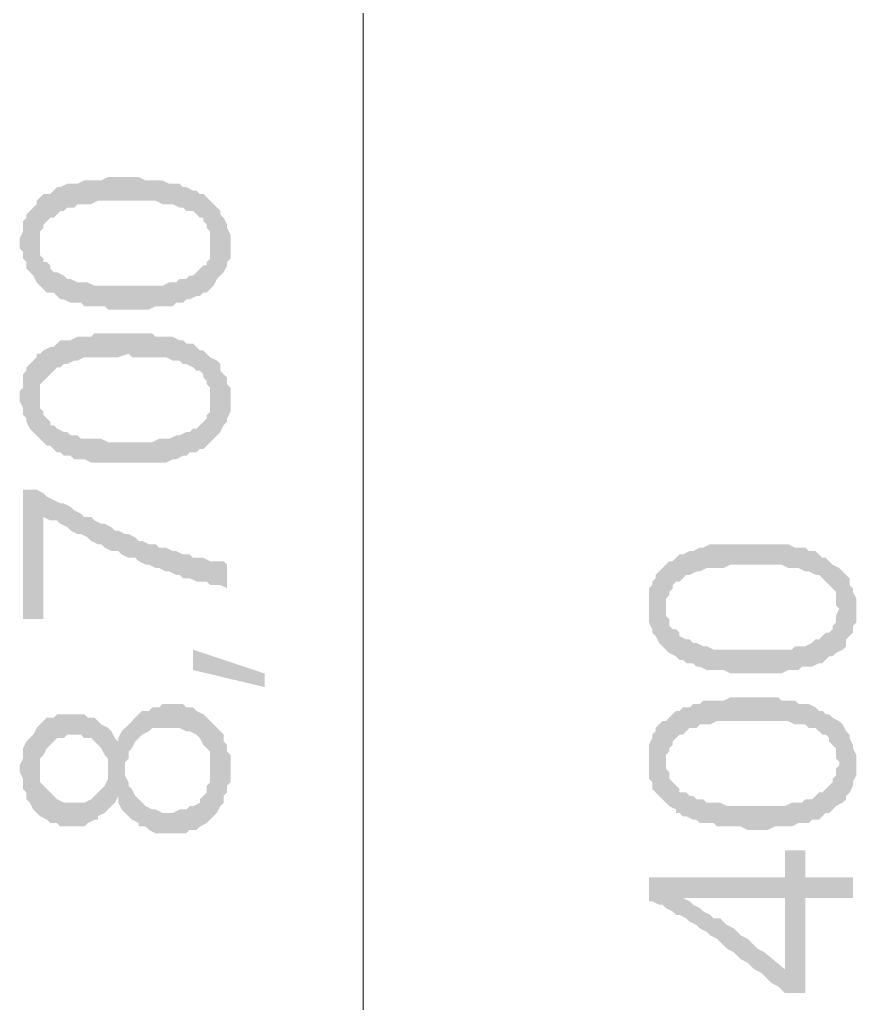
# Model space of a CAD drawing. Header units: millimetres. Extents: x -2246 to 101218, y 0 to 66109.
# Drawn here: x 95806 to 98411, y 31202 to 34265 of the extents above; entities that cross this region are included whole.
import ezdxf

# ---------------------------------------------------------------- set-up
doc = ezdxf.new("R2010")
doc.units = ezdxf.units.MM
doc.layers.add('PDF_솔리드 채우기', color=7, linetype='Continuous')
doc.layers.add('PDF_형상', color=7, linetype='Continuous')

msp = doc.modelspace()

# ---------------------------------------------------------------- hatches: boundary and pattern name
at = {"layer": 'PDF_솔리드 채우기', "transparency": 33554559}
for points in [[(95805.8, 33574.2), (95805.8, 33574.2), (95805.8, 33553), (95816.4, 33542.4), (95816.4, 33521.3), (95827, 33510.7), (95827, 33489.5), (95837.6, 33478.9), (95848.2, 33468.3), (95858.8, 33447.1), (95869.4, 33436.5), (95869.4, 33574.2), (95869.4, 33574.2), (95869.4, 33584.8), (95869.4, 33595.4), (95869.4, 33606), (95880, 33616.6), (95880, 33627.2), (95890.6, 33637.8), (95901.1, 33648.4), (95911.7, 33648.4), (95922.3, 33659), (95932.9, 33669.5), (95943.5, 33669.5), (95954.1, 33680.1), (95975.3, 33680.1), (95985.9, 33690.7), (96007.1, 33690.7), (96028.2, 33690.7), (96049.4, 33701.3), (96070.6, 33701.3), (96091.8, 33701.3), (96113, 33701.3), (96144.8, 33701.3), (96155.4, 33701.3), (96187.1, 33701.3), (96208.3, 33701.3), (96229.5, 33701.3), (96250.7, 33690.7), (96261.3, 33690.7), (96282.5, 33690.7), (96303.6, 33680.1), (96314.2, 33680.1), (96324.8, 33669.5), (96346, 33669.5), (96356.6, 33659), (96367.2, 33648.4), (96377.8, 33648.4), (96377.8, 33637.8), (96388.4, 33627.2), (96388.4, 33616.6), (96399, 33606), (96399, 33595.4), (96399, 33584.8), (96399, 33563.6), (96399, 33701.3), (96388.4, 33711.9), (96377.8, 33722.5), (96367.2, 33722.5), (96356.6, 33733.1), (96346, 33733.1), (96324.8, 33743.7), (96314.2, 33743.7), (96303.6, 33754.3), (96282.5, 33754.3), (96271.9, 33754.3), (96250.7, 33764.9), (96229.5, 33764.9), (96218.9, 33764.9), (96197.7, 33764.9), (96176.5, 33775.5), (96155.4, 33775.5), (96134.2, 33775.5), (96134.2, 33775.5), (96113, 33775.5), (96081.2, 33775.5), (96060, 33764.9), (96038.8, 33764.9), (96028.2, 33764.9), (96007.1, 33764.9), (95985.9, 33754.3), (95964.7, 33754.3), (95954.1, 33754.3), (95932.9, 33743.7), (95922.3, 33743.7), (95911.7, 33733.1), (95901.1, 33722.5), (95880, 33722.5), (95869.4, 33711.9), (95858.8, 33701.3), (95858.8, 33690.7), (95848.2, 33680.1), (95837.6, 33669.5), (95827, 33659), (95827, 33648.4), (95816.4, 33637.8), (95816.4, 33627.2), (95816.4, 33616.6), (95816.4, 33606), (95805.8, 33584.8)], [(95805.8, 33574.2), (95805.8, 33574.2), (95805.8, 33553), (95816.4, 33542.4), (95816.4, 33521.3), (95827, 33510.7), (95827, 33489.5), (95837.6, 33478.9), (95848.2, 33468.3), (95858.8, 33447.1), (95869.4, 33436.5), (95869.4, 33574.2), (95869.4, 33574.2), (95869.4, 33584.8), (95869.4, 33595.4), (95869.4, 33606), (95880, 33616.6), (95880, 33627.2), (95890.6, 33637.8), (95901.1, 33648.4), (95911.7, 33648.4), (95922.3, 33659), (95932.9, 33669.5), (95943.5, 33669.5), (95954.1, 33680.1), (95975.3, 33680.1), (95985.9, 33690.7), (96007.1, 33690.7), (96028.2, 33690.7), (96049.4, 33701.3), (96070.6, 33701.3), (96091.8, 33701.3), (96113, 33701.3), (96144.8, 33701.3), (96155.4, 33701.3), (96187.1, 33701.3), (96208.3, 33701.3), (96229.5, 33701.3), (96250.7, 33690.7), (96261.3, 33690.7), (96282.5, 33690.7), (96303.6, 33680.1), (96314.2, 33680.1), (96324.8, 33669.5), (96346, 33669.5), (96356.6, 33659), (96367.2, 33648.4), (96377.8, 33648.4), (96377.8, 33637.8), (96388.4, 33627.2), (96388.4, 33616.6), (96399, 33606), (96399, 33595.4), (96399, 33584.8), (96399, 33563.6), (96399, 33701.3), (96388.4, 33711.9), (96377.8, 33722.5), (96367.2, 33722.5), (96356.6, 33733.1), (96346, 33733.1), (96324.8, 33743.7), (96314.2, 33743.7), (96303.6, 33754.3), (96282.5, 33754.3), (96271.9, 33754.3), (96250.7, 33764.9), (96229.5, 33764.9), (96218.9, 33764.9), (96197.7, 33764.9), (96176.5, 33775.5), (96155.4, 33775.5), (96134.2, 33775.5), (96134.2, 33775.5), (96113, 33775.5), (96081.2, 33775.5), (96060, 33764.9), (96038.8, 33764.9), (96028.2, 33764.9), (96007.1, 33764.9), (95985.9, 33754.3), (95964.7, 33754.3), (95954.1, 33754.3), (95932.9, 33743.7), (95922.3, 33743.7), (95911.7, 33733.1), (95901.1, 33722.5), (95880, 33722.5), (95869.4, 33711.9), (95858.8, 33701.3), (95858.8, 33690.7), (95848.2, 33680.1), (95837.6, 33669.5), (95827, 33659), (95827, 33648.4), (95816.4, 33637.8), (95816.4, 33627.2), (95816.4, 33616.6), (95816.4, 33606), (95805.8, 33584.8)], [(95869.4, 33436.5), (95880, 33425.9), (95890.6, 33415.3), (95901.1, 33415.3), (95911.7, 33415.3), (95922.3, 33404.7), (95932.9, 33394.2), (95943.5, 33394.2), (95964.7, 33383.6), (95975.3, 33383.6), (95996.5, 33383.6), (96007.1, 33373), (96028.2, 33373), (96049.4, 33373), (96070.6, 33373), (96081.2, 33362.4), (96102.4, 33362.4), (96123.6, 33362.4), (96144.8, 33362.4), (96165.9, 33362.4), (96187.1, 33362.4), (96208.3, 33362.4), (96229.5, 33373), (96240.1, 33373), (96261.3, 33373), (96282.5, 33373), (96293, 33383.6), (96314.2, 33383.6), (96324.8, 33394.2), (96335.4, 33394.2), (96356.6, 33404.7), (96367.2, 33404.7), (96377.8, 33415.3), (96388.4, 33415.3), (96399, 33425.9), (96409.6, 33436.5), (96420.2, 33457.7), (96430.8, 33468.3), (96441.3, 33478.9), (96451.9, 33500.1), (96451.9, 33510.7), (96462.5, 33521.3), (96462.5, 33542.4), (96462.5, 33563.6), (96462.5, 33563.6), (96462.5, 33584.8), (96462.5, 33595.4), (96451.9, 33616.6), (96451.9, 33627.2), (96441.3, 33648.4), (96430.8, 33659), (96430.8, 33669.5), (96420.2, 33680.1), (96399, 33701.3), (96399, 33563.6), (96399, 33563.6), (96399, 33553), (96399, 33531.9), (96399, 33521.3), (96388.4, 33510.7), (96388.4, 33500.1), (96377.8, 33500.1), (96367.2, 33489.5), (96356.6, 33478.9), (96346, 33468.3), (96335.4, 33468.3), (96324.8, 33457.7), (96303.6, 33457.7), (96293, 33447.1), (96271.9, 33447.1), (96250.7, 33436.5), (96240.1, 33436.5), (96218.9, 33436.5), (96197.7, 33436.5), (96165.9, 33436.5), (96144.8, 33436.5), (96123.6, 33436.5), (96102.4, 33436.5), (96081.2, 33436.5), (96060, 33436.5), (96038.8, 33436.5), (96017.7, 33447.1), (95996.5, 33447.1), (95985.9, 33447.1), (95964.7, 33457.7), (95954.1, 33457.7), (95943.5, 33468.3), (95922.3, 33478.9), (95911.7, 33478.9), (95901.1, 33489.5), (95901.1, 33500.1), (95890.6, 33510.7), (95880, 33510.7), (95880, 33521.3), (95869.4, 33531.9), (95869.4, 33542.4), (95869.4, 33563.6), (95869.4, 33574.2)], [(95869.4, 33436.5), (95880, 33425.9), (95890.6, 33415.3), (95901.1, 33415.3), (95911.7, 33415.3), (95922.3, 33404.7), (95932.9, 33394.2), (95943.5, 33394.2), (95964.7, 33383.6), (95975.3, 33383.6), (95996.5, 33383.6), (96007.1, 33373), (96028.2, 33373), (96049.4, 33373), (96070.6, 33373), (96081.2, 33362.4), (96102.4, 33362.4), (96123.6, 33362.4), (96144.8, 33362.4), (96165.9, 33362.4), (96187.1, 33362.4), (96208.3, 33362.4), (96229.5, 33373), (96240.1, 33373), (96261.3, 33373), (96282.5, 33373), (96293, 33383.6), (96314.2, 33383.6), (96324.8, 33394.2), (96335.4, 33394.2), (96356.6, 33404.7), (96367.2, 33404.7), (96377.8, 33415.3), (96388.4, 33415.3), (96399, 33425.9), (96409.6, 33436.5), (96420.2, 33457.7), (96430.8, 33468.3), (96441.3, 33478.9), (96451.9, 33500.1), (96451.9, 33510.7), (96462.5, 33521.3), (96462.5, 33542.4), (96462.5, 33563.6), (96462.5, 33563.6), (96462.5, 33584.8), (96462.5, 33595.4), (96451.9, 33616.6), (96451.9, 33627.2), (96441.3, 33648.4), (96430.8, 33659), (96430.8, 33669.5), (96420.2, 33680.1), (96399, 33701.3), (96399, 33563.6), (96399, 33563.6), (96399, 33553), (96399, 33531.9), (96399, 33521.3), (96388.4, 33510.7), (96388.4, 33500.1), (96377.8, 33500.1), (96367.2, 33489.5), (96356.6, 33478.9), (96346, 33468.3), (96335.4, 33468.3), (96324.8, 33457.7), (96303.6, 33457.7), (96293, 33447.1), (96271.9, 33447.1), (96250.7, 33436.5), (96240.1, 33436.5), (96218.9, 33436.5), (96197.7, 33436.5), (96165.9, 33436.5), (96144.8, 33436.5), (96123.6, 33436.5), (96102.4, 33436.5), (96081.2, 33436.5), (96060, 33436.5), (96038.8, 33436.5), (96017.7, 33447.1), (95996.5, 33447.1), (95985.9, 33447.1), (95964.7, 33457.7), (95954.1, 33457.7), (95943.5, 33468.3), (95922.3, 33478.9), (95911.7, 33478.9), (95901.1, 33489.5), (95901.1, 33500.1), (95890.6, 33510.7), (95880, 33510.7), (95880, 33521.3), (95869.4, 33531.9), (95869.4, 33542.4), (95869.4, 33563.6), (95869.4, 33574.2)], [(95805.8, 33097.6), (95805.8, 33087), (95805.8, 33076.4), (95816.4, 33055.2), (95816.4, 33034), (95827, 33023.4), (95827, 33012.8), (95837.6, 32991.7), (95848.2, 32981.1), (95858.8, 32970.5), (95869.4, 32959.9), (95869.4, 33087), (95869.4, 33087), (95869.4, 33097.6), (95869.4, 33118.8), (95869.4, 33129.4), (95880, 33139.9), (95880, 33139.9), (95890.6, 33150.5), (95901.1, 33161.1), (95911.7, 33171.7), (95922.3, 33182.3), (95932.9, 33182.3), (95943.5, 33192.9), (95954.1, 33192.9), (95975.3, 33203.5), (95985.9, 33203.5), (96007.1, 33214.1), (96028.2, 33214.1), (96049.4, 33214.1), (96070.6, 33214.1), (96091.8, 33214.1), (96113, 33214.1), (96144.8, 33224.7), (96155.4, 33214.1), (96187.1, 33214.1), (96208.3, 33214.1), (96229.5, 33214.1), (96250.7, 33214.1), (96261.3, 33214.1), (96282.5, 33203.5), (96303.6, 33203.5), (96314.2, 33192.9), (96324.8, 33192.9), (96346, 33182.3), (96356.6, 33171.7), (96367.2, 33171.7), (96377.8, 33161.1), (96377.8, 33150.5), (96388.4, 33139.9), (96388.4, 33129.4), (96399, 33118.8), (96399, 33108.2), (96399, 33097.6), (96399, 33087), (96399, 33214.1), (96388.4, 33224.7), (96377.8, 33235.3), (96367.2, 33235.3), (96356.6, 33245.9), (96346, 33256.5), (96324.8, 33256.5), (96314.2, 33267), (96303.6, 33267), (96282.5, 33277.6), (96271.9, 33277.6), (96250.7, 33277.6), (96229.5, 33277.6), (96218.9, 33288.2), (96197.7, 33288.2), (96176.5, 33288.2), (96155.4, 33288.2), (96134.2, 33288.2), (96134.2, 33288.2), (96113, 33288.2), (96081.2, 33288.2), (96060, 33288.2), (96038.8, 33288.2), (96028.2, 33277.6), (96007.1, 33277.6), (95985.9, 33277.6), (95964.7, 33267), (95954.1, 33267), (95932.9, 33267), (95922.3, 33256.5), (95911.7, 33245.9), (95901.1, 33245.9), (95880, 33235.3), (95869.4, 33224.7), (95858.8, 33224.7), (95858.8, 33214.1), (95848.2, 33203.5), (95837.6, 33192.9), (95827, 33182.3), (95827, 33171.7), (95816.4, 33161.1), (95816.4, 33150.5), (95816.4, 33129.4), (95816.4, 33118.8), (95805.8, 33108.2)], [(95805.8, 33097.6), (95805.8, 33087), (95805.8, 33076.4), (95816.4, 33055.2), (95816.4, 33034), (95827, 33023.4), (95827, 33012.8), (95837.6, 32991.7), (95848.2, 32981.1), (95858.8, 32970.5), (95869.4, 32959.9), (95869.4, 33087), (95869.4, 33087), (95869.4, 33097.6), (95869.4, 33118.8), (95869.4, 33129.4), (95880, 33139.9), (95880, 33139.9), (95890.6, 33150.5), (95901.1, 33161.1), (95911.7, 33171.7), (95922.3, 33182.3), (95932.9, 33182.3), (95943.5, 33192.9), (95954.1, 33192.9), (95975.3, 33203.5), (95985.9, 33203.5), (96007.1, 33214.1), (96028.2, 33214.1), (96049.4, 33214.1), (96070.6, 33214.1), (96091.8, 33214.1), (96113, 33214.1), (96144.8, 33224.7), (96155.4, 33214.1), (96187.1, 33214.1), (96208.3, 33214.1), (96229.5, 33214.1), (96250.7, 33214.1), (96261.3, 33214.1), (96282.5, 33203.5), (96303.6, 33203.5), (96314.2, 33192.9), (96324.8, 33192.9), (96346, 33182.3), (96356.6, 33171.7), (96367.2, 33171.7), (96377.8, 33161.1), (96377.8, 33150.5), (96388.4, 33139.9), (96388.4, 33129.4), (96399, 33118.8), (96399, 33108.2), (96399, 33097.6), (96399, 33087), (96399, 33214.1), (96388.4, 33224.7), (96377.8, 33235.3), (96367.2, 33235.3), (96356.6, 33245.9), (96346, 33256.5), (96324.8, 33256.5), (96314.2, 33267), (96303.6, 33267), (96282.5, 33277.6), (96271.9, 33277.6), (96250.7, 33277.6), (96229.5, 33277.6), (96218.9, 33288.2), (96197.7, 33288.2), (96176.5, 33288.2), (96155.4, 33288.2), (96134.2, 33288.2), (96134.2, 33288.2), (96113, 33288.2), (96081.2, 33288.2), (96060, 33288.2), (96038.8, 33288.2), (96028.2, 33277.6), (96007.1, 33277.6), (95985.9, 33277.6), (95964.7, 33267), (95954.1, 33267), (95932.9, 33267), (95922.3, 33256.5), (95911.7, 33245.9), (95901.1, 33245.9), (95880, 33235.3), (95869.4, 33224.7), (95858.8, 33224.7), (95858.8, 33214.1), (95848.2, 33203.5), (95837.6, 33192.9), (95827, 33182.3), (95827, 33171.7), (95816.4, 33161.1), (95816.4, 33150.5), (95816.4, 33129.4), (95816.4, 33118.8), (95805.8, 33108.2)], [(95869.4, 32959.9), (95880, 32949.3), (95890.6, 32938.7), (95901.1, 32938.7), (95911.7, 32928.1), (95922.3, 32917.5), (95932.9, 32917.5), (95943.5, 32906.9), (95964.7, 32906.9), (95975.3, 32896.3), (95996.5, 32896.3), (96007.1, 32896.3), (96028.2, 32885.7), (96049.4, 32885.7), (96070.6, 32885.7), (96081.2, 32885.7), (96102.4, 32885.7), (96123.6, 32885.7), (96144.8, 32885.7), (96165.9, 32885.7), (96187.1, 32885.7), (96208.3, 32885.7), (96229.5, 32885.7), (96240.1, 32885.7), (96261.3, 32885.7), (96282.5, 32896.3), (96293, 32896.3), (96314.2, 32906.9), (96324.8, 32906.9), (96335.4, 32917.5), (96356.6, 32917.5), (96367.2, 32928.1), (96377.8, 32928.1), (96388.4, 32938.7), (96399, 32949.3), (96409.6, 32959.9), (96420.2, 32970.5), (96430.8, 32981.1), (96441.3, 33002.2), (96451.9, 33012.8), (96451.9, 33023.4), (96462.5, 33044.6), (96462.5, 33055.2), (96462.5, 33076.4), (96462.5, 33076.4), (96462.5, 33097.6), (96462.5, 33118.8), (96451.9, 33129.4), (96451.9, 33150.5), (96441.3, 33161.1), (96430.8, 33171.7), (96430.8, 33192.9), (96420.2, 33203.5), (96399, 33214.1), (96399, 33087), (96399, 33076.4), (96399, 33065.8), (96399, 33055.2), (96399, 33044.6), (96388.4, 33034), (96388.4, 33023.4), (96377.8, 33012.8), (96367.2, 33002.2), (96356.6, 32991.7), (96346, 32991.7), (96335.4, 32981.1), (96324.8, 32981.1), (96303.6, 32970.5), (96293, 32970.5), (96271.9, 32959.9), (96250.7, 32959.9), (96240.1, 32959.9), (96218.9, 32949.3), (96197.7, 32949.3), (96165.9, 32949.3), (96144.8, 32949.3), (96123.6, 32949.3), (96102.4, 32949.3), (96081.2, 32949.3), (96060, 32959.9), (96038.8, 32959.9), (96017.7, 32959.9), (95996.5, 32959.9), (95985.9, 32970.5), (95964.7, 32970.5), (95954.1, 32981.1), (95943.5, 32981.1), (95922.3, 32991.7), (95911.7, 33002.2), (95901.1, 33002.2), (95901.1, 33012.8), (95890.6, 33023.4), (95880, 33034), (95880, 33044.6), (95869.4, 33055.2), (95869.4, 33065.8), (95869.4, 33076.4), (95869.4, 33087)], [(95869.4, 32959.9), (95880, 32949.3), (95890.6, 32938.7), (95901.1, 32938.7), (95911.7, 32928.1), (95922.3, 32917.5), (95932.9, 32917.5), (95943.5, 32906.9), (95964.7, 32906.9), (95975.3, 32896.3), (95996.5, 32896.3), (96007.1, 32896.3), (96028.2, 32885.7), (96049.4, 32885.7), (96070.6, 32885.7), (96081.2, 32885.7), (96102.4, 32885.7), (96123.6, 32885.7), (96144.8, 32885.7), (96165.9, 32885.7), (96187.1, 32885.7), (96208.3, 32885.7), (96229.5, 32885.7), (96240.1, 32885.7), (96261.3, 32885.7), (96282.5, 32896.3), (96293, 32896.3), (96314.2, 32906.9), (96324.8, 32906.9), (96335.4, 32917.5), (96356.6, 32917.5), (96367.2, 32928.1), (96377.8, 32928.1), (96388.4, 32938.7), (96399, 32949.3), (96409.6, 32959.9), (96420.2, 32970.5), (96430.8, 32981.1), (96441.3, 33002.2), (96451.9, 33012.8), (96451.9, 33023.4), (96462.5, 33044.6), (96462.5, 33055.2), (96462.5, 33076.4), (96462.5, 33076.4), (96462.5, 33097.6), (96462.5, 33118.8), (96451.9, 33129.4), (96451.9, 33150.5), (96441.3, 33161.1), (96430.8, 33171.7), (96430.8, 33192.9), (96420.2, 33203.5), (96399, 33214.1), (96399, 33087), (96399, 33076.4), (96399, 33065.8), (96399, 33055.2), (96399, 33044.6), (96388.4, 33034), (96388.4, 33023.4), (96377.8, 33012.8), (96367.2, 33002.2), (96356.6, 32991.7), (96346, 32991.7), (96335.4, 32981.1), (96324.8, 32981.1), (96303.6, 32970.5), (96293, 32970.5), (96271.9, 32959.9), (96250.7, 32959.9), (96240.1, 32959.9), (96218.9, 32949.3), (96197.7, 32949.3), (96165.9, 32949.3), (96144.8, 32949.3), (96123.6, 32949.3), (96102.4, 32949.3), (96081.2, 32949.3), (96060, 32959.9), (96038.8, 32959.9), (96017.7, 32959.9), (95996.5, 32959.9), (95985.9, 32970.5), (95964.7, 32970.5), (95954.1, 32981.1), (95943.5, 32981.1), (95922.3, 32991.7), (95911.7, 33002.2), (95901.1, 33002.2), (95901.1, 33012.8), (95890.6, 33023.4), (95880, 33034), (95880, 33044.6), (95869.4, 33055.2), (95869.4, 33065.8), (95869.4, 33076.4), (95869.4, 33087)], [(95816.4, 32801), (95816.4, 32398.5), (95880, 32398.5), (95880, 32716.3), (95880, 32716.3), (95901.1, 32705.7), (95922.3, 32705.7), (95932.9, 32695.1), (95954.1, 32684.5), (95964.7, 32673.9), (95985.9, 32663.3), (95996.5, 32663.3), (96017.7, 32652.7), (96028.2, 32642.1), (96049.4, 32631.5), (96060, 32631.5), (96070.6, 32620.9), (96091.8, 32610.3), (96102.4, 32610.3), (96113, 32610.3), (96123.6, 32599.7), (96144.8, 32589.2), (96165.9, 32589.2), (96176.5, 32578.6), (96197.7, 32568), (96208.3, 32568), (96229.5, 32557.4), (96240.1, 32557.4), (96261.3, 32546.8), (96271.9, 32546.8), (96293, 32536.2), (96303.6, 32536.2), (96314.2, 32525.6), (96335.4, 32525.6), (96356.6, 32515), (96367.2, 32515), (96388.4, 32515), (96399, 32504.4), (96420.2, 32504.4), (96430.8, 32504.4), (96451.9, 32493.8), (96451.9, 32568), (96441.3, 32578.6), (96430.8, 32578.6), (96409.6, 32578.6), (96399, 32578.6), (96377.8, 32589.2), (96367.2, 32589.2), (96346, 32589.2), (96335.4, 32599.7), (96314.2, 32599.7), (96293, 32610.3), (96282.5, 32610.3), (96261.3, 32620.9), (96240.1, 32620.9), (96229.5, 32631.5), (96208.3, 32631.5), (96187.1, 32642.1), (96176.5, 32642.1), (96165.9, 32652.7), (96144.8, 32663.3), (96134.2, 32663.3), (96113, 32673.9), (96102.4, 32673.9), (96091.8, 32684.5), (96070.6, 32695.1), (96060, 32695.1), (96038.8, 32705.7), (96028.2, 32716.3), (96007.1, 32716.3), (95996.5, 32726.9), (95975.3, 32737.4), (95964.7, 32748), (95943.5, 32758.6), (95932.9, 32758.6), (95911.7, 32769.2), (95890.6, 32779.8), (95880, 32790.4), (95858.8, 32801)], [(95816.4, 32801), (95816.4, 32398.5), (95880, 32398.5), (95880, 32716.3), (95880, 32716.3), (95901.1, 32705.7), (95922.3, 32705.7), (95932.9, 32695.1), (95954.1, 32684.5), (95964.7, 32673.9), (95985.9, 32663.3), (95996.5, 32663.3), (96017.7, 32652.7), (96028.2, 32642.1), (96049.4, 32631.5), (96060, 32631.5), (96070.6, 32620.9), (96091.8, 32610.3), (96102.4, 32610.3), (96113, 32610.3), (96123.6, 32599.7), (96144.8, 32589.2), (96165.9, 32589.2), (96176.5, 32578.6), (96197.7, 32568), (96208.3, 32568), (96229.5, 32557.4), (96240.1, 32557.4), (96261.3, 32546.8), (96271.9, 32546.8), (96293, 32536.2), (96303.6, 32536.2), (96314.2, 32525.6), (96335.4, 32525.6), (96356.6, 32515), (96367.2, 32515), (96388.4, 32515), (96399, 32504.4), (96420.2, 32504.4), (96430.8, 32504.4), (96451.9, 32493.8), (96451.9, 32568), (96441.3, 32578.6), (96430.8, 32578.6), (96409.6, 32578.6), (96399, 32578.6), (96377.8, 32589.2), (96367.2, 32589.2), (96346, 32589.2), (96335.4, 32599.7), (96314.2, 32599.7), (96293, 32610.3), (96282.5, 32610.3), (96261.3, 32620.9), (96240.1, 32620.9), (96229.5, 32631.5), (96208.3, 32631.5), (96187.1, 32642.1), (96176.5, 32642.1), (96165.9, 32652.7), (96144.8, 32663.3), (96134.2, 32663.3), (96113, 32673.9), (96102.4, 32673.9), (96091.8, 32684.5), (96070.6, 32695.1), (96060, 32695.1), (96038.8, 32705.7), (96028.2, 32716.3), (96007.1, 32716.3), (95996.5, 32726.9), (95975.3, 32737.4), (95964.7, 32748), (95943.5, 32758.6), (95932.9, 32758.6), (95911.7, 32769.2), (95890.6, 32779.8), (95880, 32790.4), (95858.8, 32801)], [(97765.4, 32440.9), (97765.4, 32440.9), (97765.4, 32419.7), (97765.4, 32398.5), (97765.4, 32387.9), (97776, 32366.7), (97776, 32356.1), (97786.5, 32345.5), (97797.1, 32324.3), (97807.7, 32313.8), (97818.3, 32303.2), (97818.3, 32440.9), (97818.3, 32440.9), (97818.3, 32451.5), (97818.3, 32462), (97828.9, 32472.6), (97828.9, 32483.2), (97839.5, 32493.8), (97839.5, 32504.4), (97850.1, 32515), (97860.7, 32515), (97871.3, 32525.6), (97881.9, 32536.2), (97892.5, 32536.2), (97913.6, 32546.8), (97924.2, 32546.8), (97945.4, 32557.4), (97956, 32557.4), (97977.2, 32557.4), (97998.4, 32557.4), (98019.6, 32568), (98040.8, 32568), (98061.9, 32568), (98093.7, 32568), (98104.3, 32568), (98136.1, 32568), (98157.3, 32568), (98178.4, 32568), (98199.6, 32557.4), (98220.8, 32557.4), (98231.4, 32557.4), (98252.6, 32546.8), (98263.2, 32546.8), (98284.4, 32536.2), (98295, 32536.2), (98305.6, 32525.6), (98316.1, 32515), (98326.7, 32504.4), (98326.7, 32504.4), (98337.3, 32493.8), (98347.9, 32483.2), (98347.9, 32472.6), (98347.9, 32462), (98347.9, 32440.9), (98358.5, 32430.3), (98358.5, 32557.4), (98337.3, 32568), (98326.7, 32578.6), (98316.1, 32589.2), (98305.6, 32589.2), (98295, 32599.7), (98284.4, 32610.3), (98263.2, 32610.3), (98252.6, 32620.9), (98231.4, 32620.9), (98220.8, 32620.9), (98199.6, 32631.5), (98178.4, 32631.5), (98167.9, 32631.5), (98146.7, 32631.5), (98125.5, 32631.5), (98104.3, 32631.5), (98083.1, 32631.5), (98083.1, 32631.5), (98061.9, 32631.5), (98040.8, 32631.5), (98019.6, 32631.5), (97998.4, 32631.5), (97977.2, 32631.5), (97956, 32631.5), (97934.8, 32620.9), (97924.2, 32620.9), (97903.1, 32610.3), (97892.5, 32610.3), (97871.3, 32599.7), (97860.7, 32599.7), (97850.1, 32589.2), (97839.5, 32578.6), (97828.9, 32578.6), (97818.3, 32568), (97807.7, 32557.4), (97797.1, 32546.8), (97786.5, 32536.2), (97786.5, 32525.6), (97776, 32515), (97776, 32504.4), (97765.4, 32493.8), (97765.4, 32483.2), (97765.4, 32472.6), (97765.4, 32451.5)], [(97818.3, 32303.2), (97828.9, 32292.6), (97850.1, 32282), (97850.1, 32282), (97860.7, 32271.4), (97871.3, 32271.4), (97881.9, 32260.8), (97903.1, 32260.8), (97913.6, 32250.2), (97924.2, 32250.2), (97945.4, 32239.6), (97966.6, 32239.6), (97977.2, 32239.6), (97998.4, 32239.6), (98019.6, 32229), (98040.8, 32229), (98051.3, 32229), (98072.5, 32229), (98093.7, 32229), (98114.9, 32229), (98136.1, 32229), (98157.3, 32229), (98178.4, 32229), (98199.6, 32239.6), (98210.2, 32239.6), (98231.4, 32239.6), (98242, 32250.2), (98263.2, 32250.2), (98273.8, 32250.2), (98295, 32260.8), (98305.6, 32260.8), (98316.1, 32271.4), (98326.7, 32282), (98337.3, 32282), (98347.9, 32292.6), (98369.1, 32303.2), (98379.7, 32313.8), (98379.7, 32334.9), (98390.3, 32345.5), (98400.9, 32356.1), (98400.9, 32377.3), (98411.5, 32387.9), (98411.5, 32409.1), (98411.5, 32430.3), (98411.5, 32430.3), (98411.5, 32440.9), (98411.5, 32462), (98400.9, 32483.2), (98400.9, 32493.8), (98390.3, 32504.4), (98390.3, 32525.6), (98379.7, 32536.2), (98369.1, 32546.8), (98358.5, 32557.4), (98358.5, 32430.3), (98358.5, 32430.3), (98347.9, 32409.1), (98347.9, 32398.5), (98347.9, 32387.9), (98337.3, 32377.3), (98337.3, 32366.7), (98326.7, 32356.1), (98316.1, 32356.1), (98305.6, 32345.5), (98295, 32334.9), (98284.4, 32334.9), (98273.8, 32324.3), (98252.6, 32313.8), (98242, 32313.8), (98220.8, 32313.8), (98210.2, 32303.2), (98189, 32303.2), (98167.9, 32303.2), (98146.7, 32303.2), (98114.9, 32303.2), (98093.7, 32303.2), (98072.5, 32303.2), (98051.3, 32303.2), (98030.2, 32303.2), (98009, 32303.2), (97987.8, 32303.2), (97966.6, 32303.2), (97945.4, 32313.8), (97934.8, 32313.8), (97913.6, 32324.3), (97903.1, 32324.3), (97892.5, 32334.9), (97881.9, 32334.9), (97860.7, 32345.5), (97860.7, 32356.1), (97850.1, 32366.7), (97839.5, 32366.7), (97828.9, 32377.3), (97828.9, 32387.9), (97828.9, 32398.5), (97818.3, 32409.1), (97818.3, 32419.7), (97818.3, 32440.9)], [(97765.4, 31953.6), (97765.4, 31953.6), (97765.4, 31932.4), (97765.4, 31921.8), (97765.4, 31900.7), (97776, 31890.1), (97776, 31868.9), (97786.5, 31858.3), (97797.1, 31847.7), (97807.7, 31837.1), (97818.3, 31826.5), (97818.3, 31953.6), (97818.3, 31953.6), (97818.3, 31964.2), (97818.3, 31974.8), (97828.9, 31985.4), (97828.9, 31996), (97839.5, 32006.6), (97839.5, 32017.2), (97850.1, 32027.8), (97860.7, 32038.4), (97871.3, 32038.4), (97881.9, 32049), (97892.5, 32059.5), (97913.6, 32059.5), (97924.2, 32070.1), (97945.4, 32070.1), (97956, 32070.1), (97977.2, 32080.7), (97998.4, 32080.7), (98019.6, 32080.7), (98040.8, 32080.7), (98061.9, 32080.7), (98093.7, 32080.7), (98104.3, 32080.7), (98136.1, 32080.7), (98157.3, 32080.7), (98178.4, 32080.7), (98199.6, 32080.7), (98220.8, 32070.1), (98231.4, 32070.1), (98252.6, 32070.1), (98263.2, 32059.5), (98284.4, 32059.5), (98295, 32049), (98305.6, 32038.4), (98316.1, 32038.4), (98326.7, 32027.8), (98326.7, 32017.2), (98337.3, 32006.6), (98347.9, 31996), (98347.9, 31985.4), (98347.9, 31974.8), (98347.9, 31964.2), (98358.5, 31953.6), (98358.5, 32080.7), (98337.3, 32091.3), (98326.7, 32101.9), (98316.1, 32101.9), (98305.6, 32112.5), (98295, 32112.5), (98284.4, 32123.1), (98263.2, 32133.7), (98252.6, 32133.7), (98231.4, 32133.7), (98220.8, 32144.3), (98199.6, 32144.3), (98178.4, 32144.3), (98167.9, 32154.9), (98146.7, 32154.9), (98125.5, 32154.9), (98104.3, 32154.9), (98083.1, 32154.9), (98083.1, 32154.9), (98061.9, 32154.9), (98040.8, 32154.9), (98019.6, 32154.9), (97998.4, 32144.3), (97977.2, 32144.3), (97956, 32144.3), (97934.8, 32144.3), (97924.2, 32133.7), (97903.1, 32133.7), (97892.5, 32123.1), (97871.3, 32123.1), (97860.7, 32112.5), (97850.1, 32112.5), (97839.5, 32101.9), (97828.9, 32091.3), (97818.3, 32080.7), (97807.7, 32080.7), (97797.1, 32070.1), (97786.5, 32059.5), (97786.5, 32049), (97776, 32038.4), (97776, 32027.8), (97765.4, 32006.6), (97765.4, 31996), (97765.4, 31985.4), (97765.4, 31974.8)], [(95805.8, 31932.4), (95805.8, 31921.8), (95816.4, 31900.7), (95816.4, 31890.1), (95816.4, 31868.9), (95827, 31858.3), (95827, 31837.1), (95827, 31837.1), (95837.6, 31826.5), (95848.2, 31805.3), (95858.8, 31794.7), (95869.4, 31784.2), (95890.6, 31773.6), (95890.6, 31773.6), (95901.1, 31763), (95922.3, 31763), (95932.9, 31752.4), (95954.1, 31752.4), (95975.3, 31752.4), (95985.9, 31752.4), (96007.1, 31752.4), (96017.7, 31763), (96038.8, 31773.6), (96049.4, 31773.6), (96049.4, 31784.2), (96070.6, 31794.7), (96081.2, 31805.3), (96091.8, 31815.9), (96102.4, 31826.5), (96113, 31847.7), (96113, 31837.1), (96113, 31826.5), (96123.6, 31805.3), (96134.2, 31794.7), (96134.2, 31932.4), (96134.2, 31932.4), (96134.2, 31953.6), (96144.8, 31964.2), (96144.8, 31985.4), (96155.4, 31996), (96165.9, 32017.2), (96176.5, 32027.8), (96176.5, 32027.8), (96187.1, 32038.4), (96208.3, 32049), (96218.9, 32059.5), (96229.5, 32059.5), (96250.7, 32059.5), (96271.9, 32059.5), (96271.9, 32059.5), (96293, 32059.5), (96303.6, 32059.5), (96324.8, 32049), (96335.4, 32049), (96356.6, 32038.4), (96367.2, 32027.8), (96367.2, 32027.8), (96377.8, 32006.6), (96388.4, 31996), (96399, 31985.4), (96399, 31964.2), (96399, 31943), (96399, 31932.4), (96409.6, 31784.2), (96409.6, 31784.2), (96420.2, 31794.7), (96430.8, 31815.9), (96441.3, 31826.5), (96441.3, 31847.7), (96451.9, 31858.3), (96451.9, 31879.5), (96462.5, 31890.1), (96462.5, 31911.3), (96462.5, 31932.4), (96462.5, 31932.4), (96462.5, 31953.6), (96462.5, 31974.8), (96451.9, 31985.4), (96451.9, 32006.6), (96441.3, 32017.2), (96441.3, 32038.4), (96430.8, 32049), (96420.2, 32059.5), (96409.6, 32070.1), (96399, 32080.7), (96388.4, 32091.3), (96377.8, 32101.9), (96356.6, 32112.5), (96346, 32123.1), (96324.8, 32123.1), (96314.2, 32133.7), (96293, 32133.7), (96271.9, 32133.7), (96271.9, 32133.7), (96250.7, 32133.7), (96240.1, 32123.1), (96218.9, 32123.1), (96208.3, 32112.5), (96187.1, 32112.5), (96176.5, 32101.9), (96165.9, 32091.3), (96155.4, 32080.7), (96144.8, 32070.1), (96134.2, 32059.5), (96123.6, 32049), (96113, 32027.8), (96113, 32017.2), (96113, 32017.2), (96102.4, 32027.8), (96091.8, 32049), (96081.2, 31932.4), (96081.2, 31911.3), (96081.2, 31900.7), (96070.6, 31879.5), (96060, 31868.9), (96049.4, 31858.3), (96049.4, 31858.3), (96038.8, 31847.7), (96028.2, 31837.1), (96007.1, 31826.5), (95996.5, 31826.5), (95975.3, 31826.5), (95975.3, 31826.5), (95954.1, 31826.5), (95943.5, 31826.5), (95922.3, 31837.1), (95911.7, 31847.7), (95901.1, 31858.3), (95890.6, 31868.9), (95880, 31879.5), (95869.4, 31890.1), (95869.4, 31911.3), (95869.4, 31932.4), (95869.4, 32070.1), (95858.8, 32059.5), (95858.8, 32059.5), (95848.2, 32038.4), (95837.6, 32027.8), (95827, 32017.2), (95816.4, 31996), (95816.4, 31985.4), (95816.4, 31964.2), (95805.8, 31943)], [(95805.8, 31932.4), (95805.8, 31921.8), (95816.4, 31900.7), (95816.4, 31890.1), (95816.4, 31868.9), (95827, 31858.3), (95827, 31837.1), (95827, 31837.1), (95837.6, 31826.5), (95848.2, 31805.3), (95858.8, 31794.7), (95869.4, 31784.2), (95890.6, 31773.6), (95890.6, 31773.6), (95901.1, 31763), (95922.3, 31763), (95932.9, 31752.4), (95954.1, 31752.4), (95975.3, 31752.4), (95985.9, 31752.4), (96007.1, 31752.4), (96017.7, 31763), (96038.8, 31773.6), (96049.4, 31773.6), (96049.4, 31784.2), (96070.6, 31794.7), (96081.2, 31805.3), (96091.8, 31815.9), (96102.4, 31826.5), (96113, 31847.7), (96113, 31837.1), (96113, 31826.5), (96123.6, 31805.3), (96134.2, 31794.7), (96134.2, 31932.4), (96134.2, 31932.4), (96134.2, 31953.6), (96144.8, 31964.2), (96144.8, 31985.4), (96155.4, 31996), (96165.9, 32017.2), (96176.5, 32027.8), (96176.5, 32027.8), (96187.1, 32038.4), (96208.3, 32049), (96218.9, 32059.5), (96229.5, 32059.5), (96250.7, 32059.5), (96271.9, 32059.5), (96271.9, 32059.5), (96293, 32059.5), (96303.6, 32059.5), (96324.8, 32049), (96335.4, 32049), (96356.6, 32038.4), (96367.2, 32027.8), (96367.2, 32027.8), (96377.8, 32006.6), (96388.4, 31996), (96399, 31985.4), (96399, 31964.2), (96399, 31943), (96399, 31932.4), (96409.6, 31784.2), (96409.6, 31784.2), (96420.2, 31794.7), (96430.8, 31815.9), (96441.3, 31826.5), (96441.3, 31847.7), (96451.9, 31858.3), (96451.9, 31879.5), (96462.5, 31890.1), (96462.5, 31911.3), (96462.5, 31932.4), (96462.5, 31932.4), (96462.5, 31953.6), (96462.5, 31974.8), (96451.9, 31985.4), (96451.9, 32006.6), (96441.3, 32017.2), (96441.3, 32038.4), (96430.8, 32049), (96420.2, 32059.5), (96409.6, 32070.1), (96399, 32080.7), (96388.4, 32091.3), (96377.8, 32101.9), (96356.6, 32112.5), (96346, 32123.1), (96324.8, 32123.1), (96314.2, 32133.7), (96293, 32133.7), (96271.9, 32133.7), (96271.9, 32133.7), (96250.7, 32133.7), (96240.1, 32123.1), (96218.9, 32123.1), (96208.3, 32112.5), (96187.1, 32112.5), (96176.5, 32101.9), (96165.9, 32091.3), (96155.4, 32080.7), (96144.8, 32070.1), (96134.2, 32059.5), (96123.6, 32049), (96113, 32027.8), (96113, 32017.2), (96113, 32017.2), (96102.4, 32027.8), (96091.8, 32049), (96081.2, 31932.4), (96081.2, 31911.3), (96081.2, 31900.7), (96070.6, 31879.5), (96060, 31868.9), (96049.4, 31858.3), (96049.4, 31858.3), (96038.8, 31847.7), (96028.2, 31837.1), (96007.1, 31826.5), (95996.5, 31826.5), (95975.3, 31826.5), (95975.3, 31826.5), (95954.1, 31826.5), (95943.5, 31826.5), (95922.3, 31837.1), (95911.7, 31847.7), (95901.1, 31858.3), (95890.6, 31868.9), (95880, 31879.5), (95869.4, 31890.1), (95869.4, 31911.3), (95869.4, 31932.4), (95869.4, 32070.1), (95858.8, 32059.5), (95858.8, 32059.5), (95848.2, 32038.4), (95837.6, 32027.8), (95827, 32017.2), (95816.4, 31996), (95816.4, 31985.4), (95816.4, 31964.2), (95805.8, 31943)], [(95869.4, 32070.1), (95869.4, 31932.4), (95869.4, 31943), (95869.4, 31964.2), (95880, 31974.8), (95890.6, 31996), (95901.1, 32006.6), (95901.1, 32006.6), (95911.7, 32017.2), (95922.3, 32027.8), (95943.5, 32027.8), (95954.1, 32038.4), (95975.3, 32038.4), (95975.3, 32038.4), (95996.5, 32038.4), (96007.1, 32027.8), (96028.2, 32027.8), (96038.8, 32017.2), (96049.4, 32006.6), (96060, 31996), (96070.6, 31974.8), (96081.2, 31964.2), (96081.2, 31943), (96081.2, 31932.4), (96091.8, 32049), (96081.2, 32059.5), (96060, 32070.1), (96049.4, 32080.7), (96038.8, 32091.3), (96017.7, 32091.3), (96007.1, 32101.9), (95985.9, 32101.9), (95975.3, 32101.9), (95954.1, 32101.9), (95943.5, 32101.9), (95922.3, 32101.9), (95911.7, 32091.3), (95890.6, 32091.3), (95880, 32080.7)], [(95869.4, 32070.1), (95869.4, 31932.4), (95869.4, 31943), (95869.4, 31964.2), (95880, 31974.8), (95890.6, 31996), (95901.1, 32006.6), (95901.1, 32006.6), (95911.7, 32017.2), (95922.3, 32027.8), (95943.5, 32027.8), (95954.1, 32038.4), (95975.3, 32038.4), (95975.3, 32038.4), (95996.5, 32038.4), (96007.1, 32027.8), (96028.2, 32027.8), (96038.8, 32017.2), (96049.4, 32006.6), (96060, 31996), (96070.6, 31974.8), (96081.2, 31964.2), (96081.2, 31943), (96081.2, 31932.4), (96091.8, 32049), (96081.2, 32059.5), (96060, 32070.1), (96049.4, 32080.7), (96038.8, 32091.3), (96017.7, 32091.3), (96007.1, 32101.9), (95985.9, 32101.9), (95975.3, 32101.9), (95954.1, 32101.9), (95943.5, 32101.9), (95922.3, 32101.9), (95911.7, 32091.3), (95890.6, 32091.3), (95880, 32080.7)], [(97818.3, 31826.5), (97828.9, 31815.9), (97850.1, 31805.3), (97850.1, 31794.7), (97860.7, 31794.7), (97871.3, 31784.2), (97881.9, 31784.2), (97903.1, 31773.6), (97913.6, 31773.6), (97924.2, 31763), (97945.4, 31763), (97966.6, 31763), (97977.2, 31752.4), (97998.4, 31752.4), (98019.6, 31752.4), (98040.8, 31752.4), (98051.3, 31752.4), (98072.5, 31741.8), (98093.7, 31741.8), (98114.9, 31741.8), (98136.1, 31741.8), (98157.3, 31752.4), (98178.4, 31752.4), (98199.6, 31752.4), (98210.2, 31752.4), (98231.4, 31763), (98242, 31763), (98263.2, 31763), (98273.8, 31773.6), (98295, 31773.6), (98305.6, 31784.2), (98316.1, 31794.7), (98326.7, 31794.7), (98337.3, 31805.3), (98347.9, 31815.9), (98369.1, 31826.5), (98379.7, 31837.1), (98379.7, 31847.7), (98390.3, 31858.3), (98400.9, 31879.5), (98400.9, 31890.1), (98411.5, 31911.3), (98411.5, 31921.8), (98411.5, 31943), (98411.5, 31943), (98411.5, 31964.2), (98411.5, 31974.8), (98400.9, 31996), (98400.9, 32006.6), (98390.3, 32027.8), (98390.3, 32038.4), (98379.7, 32049), (98369.1, 32070.1), (98358.5, 32080.7), (98358.5, 31953.6), (98358.5, 31943), (98347.9, 31932.4), (98347.9, 31921.8), (98347.9, 31911.3), (98337.3, 31900.7), (98337.3, 31890.1), (98326.7, 31879.5), (98316.1, 31868.9), (98305.6, 31858.3), (98295, 31858.3), (98284.4, 31847.7), (98273.8, 31837.1), (98252.6, 31837.1), (98242, 31826.5), (98220.8, 31826.5), (98210.2, 31826.5), (98189, 31815.9), (98167.9, 31815.9), (98146.7, 31815.9), (98114.9, 31815.9), (98093.7, 31815.9), (98072.5, 31815.9), (98051.3, 31815.9), (98030.2, 31815.9), (98009, 31815.9), (97987.8, 31826.5), (97966.6, 31826.5), (97945.4, 31826.5), (97934.8, 31837.1), (97913.6, 31837.1), (97903.1, 31847.7), (97892.5, 31847.7), (97881.9, 31858.3), (97860.7, 31858.3), (97860.7, 31868.9), (97850.1, 31879.5), (97839.5, 31890.1), (97828.9, 31900.7), (97828.9, 31911.3), (97828.9, 31921.8), (97818.3, 31932.4), (97818.3, 31943), (97818.3, 31953.6)], [(96134.2, 31794.7), (96144.8, 31784.2), (96155.4, 31773.6), (96176.5, 31763), (96176.5, 31752.4), (96197.7, 31752.4), (96208.3, 31741.8), (96229.5, 31731.2), (96240.1, 31731.2), (96261.3, 31731.2), (96271.9, 31731.2), (96293, 31731.2), (96303.6, 31731.2), (96324.8, 31731.2), (96335.4, 31741.8), (96356.6, 31741.8), (96367.2, 31752.4), (96388.4, 31763), (96399, 31773.6), (96409.6, 31784.2), (96399, 31932.4), (96399, 31921.8), (96399, 31911.3), (96399, 31890.1), (96388.4, 31879.5), (96388.4, 31858.3), (96377.8, 31847.7), (96367.2, 31837.1), (96367.2, 31826.5), (96346, 31815.9), (96335.4, 31815.9), (96324.8, 31805.3), (96303.6, 31805.3), (96282.5, 31794.7), (96271.9, 31794.7), (96261.3, 31794.7), (96250.7, 31794.7), (96229.5, 31805.3), (96218.9, 31805.3), (96197.7, 31815.9), (96187.1, 31826.5), (96176.5, 31837.1), (96176.5, 31837.1), (96165.9, 31847.7), (96155.4, 31868.9), (96144.8, 31879.5), (96144.8, 31890.1), (96134.2, 31911.3), (96134.2, 31932.4)], [(96134.2, 31794.7), (96144.8, 31784.2), (96155.4, 31773.6), (96176.5, 31763), (96176.5, 31752.4), (96197.7, 31752.4), (96208.3, 31741.8), (96229.5, 31731.2), (96240.1, 31731.2), (96261.3, 31731.2), (96271.9, 31731.2), (96293, 31731.2), (96303.6, 31731.2), (96324.8, 31731.2), (96335.4, 31741.8), (96356.6, 31741.8), (96367.2, 31752.4), (96388.4, 31763), (96399, 31773.6), (96409.6, 31784.2), (96399, 31932.4), (96399, 31921.8), (96399, 31911.3), (96399, 31890.1), (96388.4, 31879.5), (96388.4, 31858.3), (96377.8, 31847.7), (96367.2, 31837.1), (96367.2, 31826.5), (96346, 31815.9), (96335.4, 31815.9), (96324.8, 31805.3), (96303.6, 31805.3), (96282.5, 31794.7), (96271.9, 31794.7), (96261.3, 31794.7), (96250.7, 31794.7), (96229.5, 31805.3), (96218.9, 31805.3), (96197.7, 31815.9), (96187.1, 31826.5), (96176.5, 31837.1), (96176.5, 31837.1), (96165.9, 31847.7), (96155.4, 31868.9), (96144.8, 31879.5), (96144.8, 31890.1), (96134.2, 31911.3), (96134.2, 31932.4)], [(97860.7, 31477), (97881.9, 31466.4), (97892.5, 31455.8), (97913.6, 31445.2), (97924.2, 31434.6), (97945.4, 31424), (97956, 31413.4), (97977.2, 31402.8), (97987.8, 31392.2), (97998.4, 31381.7), (98009, 31371.1), (98030.2, 31360.5), (98040.8, 31349.9), (98051.3, 31339.3), (98072.5, 31328.7), (98083.1, 31318.1), (98093.7, 31307.5), (98114.9, 31296.9), (98125.5, 31286.3), (98136.1, 31275.7), (98146.7, 31265.1), (98167.9, 31254.5), (98178.4, 31244), (98189, 31233.4), (98252.6, 31233.4), (98252.6, 31529.9), (98400.9, 31529.9), (98400.9, 31593.5), (98252.6, 31593.5), (98252.6, 31678.2), (98189, 31678.2), (98189, 31593.5), (98189, 31307.5), (98125.5, 31360.5), (98125.5, 31360.5), (98104.3, 31371.1), (98093.7, 31381.7), (98083.1, 31392.2), (98072.5, 31402.8), (98051.3, 31413.4), (98040.8, 31424), (98030.2, 31434.6), (98009, 31445.2), (97998.4, 31455.8), (97987.8, 31466.4), (97966.6, 31466.4), (97956, 31477), (97934.8, 31487.6), (97924.2, 31498.2), (97903.1, 31508.8), (97892.5, 31519.3), (97871.3, 31529.9)], [(97765.4, 31593.5), (97765.4, 31519.3), (97776, 31519.3), (97797.1, 31508.8), (97807.7, 31508.8), (97818.3, 31498.2), (97839.5, 31487.6), (97850.1, 31477), (97860.7, 31477), (97871.3, 31529.9), (98189, 31529.9), (98189, 31307.5), (98189, 31593.5)]]:
    msp.add_hatch(color=256, dxfattribs=at).paths.add_polyline_path(points)

# ---------------------------------------------------------------- linework, layer by layer
at = {"layer": 'PDF_솔리드 채우기', "lineweight": 5, "transparency": 33554559}
msp.add_solid([(96346, 32303.2), (96568.4, 32229), (96346, 32239.6), (96568.4, 32186.7)], dxfattribs=at)
msp.add_solid([(96346, 32303.2), (96568.4, 32229), (96346, 32239.6), (96568.4, 32186.7)], dxfattribs=at)
at = {"layer": 'PDF_형상', "lineweight": 5}
msp.add_lwpolyline([(96875.6, 36910.7), (96875.6, 28807.8), (96875.6, 29114.9), (96875.6, 28807.8)], close=True, dxfattribs=at)

doc.saveas('drawing.dxf')
